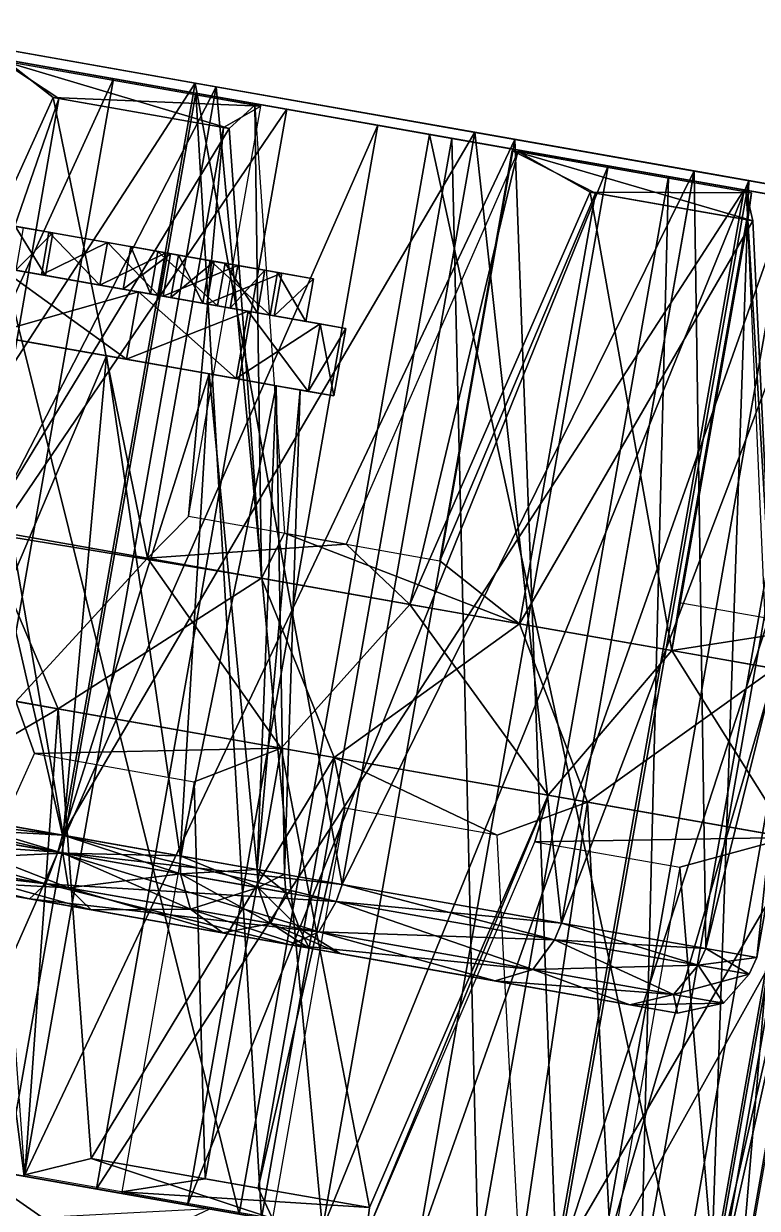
# Model space of a CAD drawing. Extents: x -226 to 261, y -163 to 113.
# Drawn here: x 195.83 to 222.59, y 48.84 to 92.06 of the extents above; entities that cross this region are included whole.
import ezdxf

# ---------------------------------------------------------------- set-up
doc = ezdxf.new("R2010")
doc.units = 0
doc.header["$MEASUREMENT"] = 0
doc.layers.get('0').update_dxf_attribs({"linetype": 'CONTINUOUS'})

msp = doc.modelspace()

# ---------------------------------------------------------------- linework, layer by layer
for points in [[(187.727, 92.0632, -129.093), (205.429, 88.9417, -127.446), (180.781, 52.6708, -129.093)], [(199.102, 90.0574, -99.0161), (205.429, 88.9417, -127.446), (187.727, 92.0632, -129.093)], [(188.862, 91.8631, -99.9688), (199.102, 90.0574, -99.0161), (187.727, 92.0632, -129.093)], [(199.102, 90.0574, -99.0161), (188.862, 91.8631, -99.9688), (181.916, 52.4708, -99.9687)], [(190.482, 91.9446, -20), (183.473, 52.1962, -20), (195.846, 50.0145, -22.0226)], [(202.854, 89.7629, -97.9774), (183.473, 52.1961, -100), (190.482, 91.9445, -100)], [(185.644, 64.5062, -22.5), (190.482, 91.9446, -22.5), (202.083, 89.899, -24.3965)], [(197.245, 62.4607, -95.6035), (190.482, 91.9445, -97.5), (185.644, 64.5062, -97.5)], [(190.482, 91.9446, -22.5), (190.482, 91.9446, -20), (202.854, 89.7629, -22.0226)], [(190.482, 91.9446, -22.5), (202.854, 89.7629, -22.0226), (202.083, 89.899, -24.3965)], [(190.482, 91.9446, -20), (195.846, 50.0145, -22.0226), (202.854, 89.7629, -22.0226)], [(197.245, 62.4607, -95.6035), (202.083, 89.899, -95.6035), (190.482, 91.9445, -97.5)], [(202.083, 89.899, -95.6035), (202.854, 89.7629, -97.9774), (190.482, 91.9445, -100)], [(202.083, 89.899, -95.6035), (190.482, 91.9445, -100), (190.482, 91.9445, -97.5)], [(191.976, 91.3139, -20.0313), (202.111, 89.5269, -21.8025), (195.165, 50.1346, -21.8025)], [(191.976, 91.3139, -20.0313), (193.111, 91.1138, 9.0925), (210.63, 88.0247, 6.0307)], [(202.111, 89.5269, -21.8025), (191.976, 91.3139, -20.0313), (210.63, 88.0247, 6.0307)], [(193.111, 91.1138, 9.0925), (186.165, 51.7215, 9.0925), (203.684, 48.6324, 6.0307)], [(210.63, 88.0247, 6.0307), (193.111, 91.1138, 9.0925), (203.684, 48.6324, 6.0307)], [(195.24, 90.6776, 8.3143), (190.108, 74.3715, 12.3322), (196.905, 89.3692, 12.1046)], [(192.414, 75.7492, -127.705), (195.015, 90.7172, -127.782), (197.109, 89.333, -131.506)], [(195.015, 90.7172, -127.782), (204.259, 89.0871, -126.533), (203.325, 88.2371, -130.667)], [(195.015, 90.7172, -127.782), (203.325, 88.2371, -130.667), (197.109, 89.333, -131.506)], [(204.479, 89.0485, 7.0617), (195.24, 90.6776, 8.3143), (196.905, 89.3692, 12.1046)], [(192.156, 50.6651, -99.0161), (199.102, 90.0574, -99.0161), (181.916, 52.4708, -99.9687)], [(185.644, 64.5062, -22.5), (202.083, 89.899, -24.3965), (197.245, 62.4607, -24.3965)], [(208.751, 88.356, -95.4047), (199.102, 90.0574, -99.0161), (192.156, 50.6651, -99.0161)], [(197.245, 62.4607, -24.3965), (202.083, 89.899, -24.3965), (212.284, 88.1003, -29.7343)], [(207.445, 60.662, -90.2658), (202.083, 89.899, -95.6035), (197.245, 62.4607, -95.6035)], [(199.102, 90.0574, -99.0161), (208.751, 88.356, -95.4047), (205.429, 88.9417, -127.446)], [(202.083, 89.899, -24.3965), (202.854, 89.7629, -22.0226), (213.737, 87.844, -27.7164)], [(202.083, 89.899, -24.3965), (213.737, 87.844, -27.7164), (212.284, 88.1003, -29.7343)], [(207.445, 60.662, -90.2658), (212.284, 88.1003, -90.2658), (202.083, 89.899, -95.6035)], [(212.284, 88.1003, -90.2658), (202.854, 89.7629, -97.9774), (202.083, 89.899, -95.6035)], [(202.854, 89.7629, -97.9774), (195.846, 50.0145, -97.9774), (183.473, 52.1961, -100)], [(195.165, 50.1346, -21.8025), (202.111, 89.5269, -21.8025), (204.502, 48.4881, -26.1767)], [(202.854, 89.7629, -22.0226), (195.846, 50.0145, -22.0226), (206.728, 48.0956, -27.7164)], [(213.737, 87.844, -92.2836), (195.846, 50.0145, -97.9774), (202.854, 89.7629, -97.9774)], [(202.111, 89.5269, -21.8025), (211.448, 87.8804, -26.1768), (204.502, 48.4881, -26.1767)], [(202.111, 89.5269, -21.8025), (210.63, 88.0247, 6.0307), (226.772, 85.1785, -1.5309)], [(211.448, 87.8804, -26.1768), (202.111, 89.5269, -21.8025), (226.772, 85.1785, -1.5309)], [(202.854, 89.7629, -22.0226), (206.728, 48.0956, -27.7164), (213.737, 87.844, -27.7164)], [(212.284, 88.1003, -90.2658), (213.737, 87.844, -92.2836), (202.854, 89.7629, -97.9774)], [(200.352, 72.5653, 11.2997), (196.905, 89.3692, 12.1046), (190.108, 74.3715, 12.3322)], [(192.414, 75.7492, -127.705), (197.109, 89.333, -131.506), (194.357, 73.5035, -131.598)], [(194.357, 73.5035, -131.598), (197.109, 89.333, -131.506), (203.325, 88.2371, -130.667)], [(204.479, 89.0485, 7.0617), (196.905, 89.3692, 12.1046), (203.122, 88.273, 11.2997)], [(200.352, 72.5653, 11.2997), (203.122, 88.273, 11.2997), (196.905, 89.3692, 12.1046)], [(201.84, 74.0869, 7.0617), (204.479, 89.0485, 7.0617), (203.122, 88.273, 11.2997)], [(204.259, 89.0871, -126.533), (204.505, 71.833, -129.841), (203.325, 88.2371, -130.667)], [(204.259, 89.0871, -126.533), (205.338, 73.4702, -125.659), (204.505, 71.833, -129.841)], [(205.429, 88.9417, -127.446), (198.483, 49.5494, -127.446), (180.781, 52.6708, -129.093)], [(205.429, 88.9417, -127.446), (222.109, 86.0007, -121.203), (198.483, 49.5494, -127.446)], [(208.751, 88.356, -95.4047), (222.109, 86.0007, -121.203), (205.429, 88.9417, -127.446)], [(201.805, 48.9637, -95.4046), (208.751, 88.356, -95.4047), (192.156, 50.6651, -99.0161)], [(194.357, 73.5035, -131.598), (203.325, 88.2371, -130.667), (204.505, 71.833, -129.841)], [(201.84, 74.0869, 7.0617), (203.122, 88.273, 11.2997), (200.352, 72.5653, 11.2997)], [(217.15, 86.875, -89.3804), (208.751, 88.356, -95.4047), (201.805, 48.9637, -95.4046)], [(208.751, 88.356, -95.4047), (217.15, 86.875, -89.3804), (222.109, 86.0007, -121.203)], [(213.737, 87.844, -92.2836), (206.728, 48.0956, -92.2836), (195.846, 50.0145, -97.9774)], [(197.245, 62.4607, -24.3965), (212.284, 88.1003, -29.7343), (207.446, 60.662, -29.7342)], [(210.63, 88.0247, 6.0307), (203.684, 48.6324, 6.0307), (219.826, 45.7862, -1.5309)], [(204.502, 48.4881, -26.1767), (211.448, 87.8804, -26.1768), (212.407, 47.0943, -32.856)], [(213.737, 87.844, -27.7164), (206.728, 48.0956, -27.7164), (215.266, 46.5902, -36.3858)], [(222.275, 86.3386, -83.6142), (206.728, 48.0956, -92.2836), (213.737, 87.844, -92.2836)], [(215.45, 59.2507, -82.1383), (212.284, 88.1003, -90.2658), (207.445, 60.662, -90.2658)], [(207.446, 60.662, -29.7342), (212.284, 88.1003, -29.7343), (220.288, 86.689, -37.8617)], [(226.772, 85.1785, -1.5309), (210.63, 88.0247, 6.0307), (219.826, 45.7862, -1.5309)], [(211.448, 87.8804, -26.1768), (219.353, 86.4867, -32.8561), (212.407, 47.0943, -32.856)], [(211.448, 87.8804, -26.1768), (226.772, 85.1785, -1.5309), (240.436, 82.7691, -13.0772)], [(219.353, 86.4867, -32.8561), (211.448, 87.8804, -26.1768), (240.436, 82.7691, -13.0772)], [(212.284, 88.1003, -29.7343), (213.737, 87.844, -27.7164), (222.275, 86.3386, -36.3859)], [(212.284, 88.1003, -29.7343), (222.275, 86.3386, -36.3859), (220.288, 86.689, -37.8617)], [(215.45, 59.2507, -82.1383), (220.288, 86.6889, -82.1383), (212.284, 88.1003, -90.2658)], [(220.288, 86.6889, -82.1383), (213.737, 87.844, -92.2836), (212.284, 88.1003, -90.2658)], [(213.737, 87.844, -27.7164), (215.266, 46.5902, -36.3858), (222.275, 86.3386, -36.3859)], [(220.288, 86.6889, -82.1383), (222.275, 86.3386, -83.6142), (213.737, 87.844, -92.2836)], [(213.851, 87.3959, 4.3865), (207.591, 73.073, 5.5988), (209.919, 70.8783, 8.9231)], [(213.851, 87.3959, 4.3865), (209.919, 70.8783, 8.9231), (216.492, 85.9153, 7.5633)], [(211.003, 72.4713, -123.884), (213.641, 87.4328, -123.884), (216.685, 85.8812, -126.889)], [(213.641, 87.4328, -123.884), (222.177, 85.9278, -120.087), (222.424, 84.8694, -124.331)], [(213.641, 87.4328, -123.884), (222.424, 84.8694, -124.331), (216.685, 85.8812, -126.889)], [(222.375, 85.8929, 0.5454), (213.851, 87.3959, 4.3865), (216.492, 85.9153, 7.5633)], [(210.205, 47.4827, -89.3804), (217.15, 86.875, -89.3804), (201.805, 48.9637, -95.4046)], [(223.728, 85.7151, -81.3539), (217.15, 86.875, -89.3804), (210.205, 47.4827, -89.3804)], [(217.15, 86.875, -89.3804), (236.629, 83.4404, -110.789), (222.109, 86.0007, -121.203)], [(217.15, 86.875, -89.3804), (223.728, 85.7151, -81.3539), (236.629, 83.4404, -110.789)], [(207.446, 60.662, -29.7342), (220.288, 86.689, -37.8617), (215.45, 59.2507, -37.8617)], [(212.407, 47.0943, -32.856), (219.353, 86.4867, -32.8561), (218.34, 46.0482, -41.3851)], [(215.45, 59.2507, -37.8617), (220.288, 86.689, -37.8617), (225.544, 85.7621, -48.2201)], [(220.706, 58.3238, -71.7799), (220.288, 86.6889, -82.1383), (215.45, 59.2507, -82.1383)], [(219.353, 86.4867, -32.8561), (225.286, 85.4405, -41.3851), (218.34, 46.0482, -41.3851)], [(219.353, 86.4867, -32.8561), (240.436, 82.7691, -13.0772), (250.692, 80.9608, -27.8211)], [(225.286, 85.4405, -41.3851), (219.353, 86.4867, -32.8561), (250.692, 80.9608, -27.8211)], [(220.288, 86.689, -37.8617), (222.275, 86.3386, -36.3859), (227.882, 85.3498, -47.4364)], [(220.288, 86.689, -37.8617), (227.882, 85.3498, -47.4364), (225.544, 85.7621, -48.2201)], [(220.706, 58.3238, -71.7799), (225.544, 85.7621, -71.7799), (220.288, 86.6889, -82.1383)], [(225.544, 85.7621, -71.7799), (222.275, 86.3386, -83.6142), (220.288, 86.6889, -82.1383)], [(222.275, 86.3386, -83.6142), (215.266, 46.5902, -83.6142), (206.728, 48.0956, -92.2836)], [(222.275, 86.3386, -36.3859), (215.266, 46.5902, -36.3858), (220.873, 45.6015, -47.4364)], [(227.882, 85.3498, -72.5636), (215.266, 46.5902, -83.6142), (222.275, 86.3386, -83.6142)], [(222.275, 86.3386, -36.3859), (220.873, 45.6015, -47.4364), (227.882, 85.3498, -47.4364)], [(225.544, 85.7621, -71.7799), (227.882, 85.3498, -72.5636), (222.275, 86.3386, -83.6142)], [(222.109, 86.0007, -121.203), (215.163, 46.6083, -121.203), (198.483, 49.5494, -127.446)], [(219.469, 69.1944, 5.0103), (216.492, 85.9153, 7.5633), (209.919, 70.8783, 8.9231)], [(216.782, 46.3228, -81.3539), (223.728, 85.7151, -81.3539), (210.205, 47.4827, -89.3804)], [(211.003, 72.4713, -123.884), (216.685, 85.8812, -126.889), (213.916, 70.1736, -126.888)], [(213.916, 70.1736, -126.888), (216.685, 85.8812, -126.889), (222.424, 84.8694, -124.331)], [(222.109, 86.0007, -121.203), (236.629, 83.4404, -110.789), (215.163, 46.6083, -121.203)], [(215.45, 59.2507, -37.8617), (225.544, 85.7621, -48.2201), (220.706, 58.3238, -48.2201)], [(222.375, 85.8929, 0.5454), (216.492, 85.9153, 7.5633), (222.238, 84.9021, 5.0103)], [(219.469, 69.1944, 5.0103), (222.238, 84.9021, 5.0103), (216.492, 85.9153, 7.5633)], [(228.036, 84.9556, -71.8722), (223.728, 85.7151, -81.3539), (216.782, 46.3228, -81.3539)], [(219.737, 70.9313, 0.5454), (222.375, 85.8929, 0.5454), (222.238, 84.9021, 5.0103)], [(220.706, 58.3238, -48.2201), (225.544, 85.7621, -48.2201), (227.412, 85.4328, -60)], [(222.574, 57.9944, -60), (225.544, 85.7621, -71.7799), (220.706, 58.3238, -71.7799)], [(222.177, 85.9278, -120.087), (222.865, 70.3796, -118.19), (223.218, 68.5333, -122.414)], [(222.177, 85.9278, -120.087), (223.218, 68.5333, -122.414), (222.424, 84.8694, -124.331)], [(222.574, 57.9944, -60), (227.412, 85.4328, -60), (225.544, 85.7621, -71.7799)], [(227.882, 85.3498, -72.5636), (220.873, 45.6014, -72.5636), (215.266, 46.5902, -83.6142)], [(218.34, 46.0482, -41.3851), (225.286, 85.4405, -41.3851), (221.896, 45.4211, -51.1828)], [(226.772, 85.1785, -1.5309), (219.826, 45.7862, -1.5309), (233.49, 43.3768, -13.0771)], [(220.706, 58.3238, -48.2201), (227.412, 85.4328, -60), (222.574, 57.9944, -60)], [(227.882, 85.3498, -47.4364), (220.873, 45.6015, -47.4364), (222.865, 45.2503, -60)], [(229.874, 84.9986, -60), (220.873, 45.6014, -72.5636), (227.882, 85.3498, -72.5636)], [(225.286, 85.4405, -41.3851), (228.842, 84.8134, -51.1828), (221.896, 45.4211, -51.1828)], [(196.898, 84.4293, -74.2698), (195.522, 84.6721, -76.3424), (194.442, 84.8624, -74.0954)], [(195.819, 84.6196, -72.0228), (196.898, 84.4293, -74.2698), (194.442, 84.8624, -74.0954)], [(213.916, 70.1736, -126.888), (222.424, 84.8694, -124.331), (223.218, 68.5333, -122.414)], [(221.09, 45.5632, -71.8722), (228.036, 84.9556, -71.8722), (216.782, 46.3228, -81.3539)], [(219.737, 70.9313, 0.5454), (222.238, 84.9021, 5.0103), (219.469, 69.1944, 5.0103)], [(229.874, 84.9986, -60), (222.865, 45.2503, -60), (220.873, 45.6014, -72.5636)], [(229.78, 84.648, -61.5814), (228.036, 84.9556, -71.8722), (221.09, 45.5632, -71.8722)], [(221.896, 45.4211, -51.1828), (228.842, 84.8134, -51.1828), (222.834, 45.2557, -61.5814)], [(195.522, 84.6721, -76.3424), (196.625, 82.8785, -74.2698), (195.248, 83.1212, -76.3424)], [(195.522, 84.6721, -76.3424), (196.898, 84.4293, -74.2698), (196.625, 82.8785, -74.2698)], [(196.898, 84.4293, -74.2698), (195.819, 84.6196, -72.0228), (195.546, 83.0688, -72.0228)], [(196.898, 84.4293, -74.2698), (195.546, 83.0688, -72.0228), (196.625, 82.8785, -74.2698)], [(198.885, 84.079, -46.0093), (196.753, 84.4549, -47.2593), (196.48, 82.9041, -47.2593)], [(196.753, 84.4549, -47.2593), (196.753, 84.4549, -49.7593), (196.48, 82.9041, -49.7593)], [(196.753, 84.4549, -47.2593), (196.48, 82.9041, -49.7593), (196.48, 82.9041, -47.2593)], [(196.753, 84.4549, -49.7593), (198.612, 82.5281, -51.0093), (196.48, 82.9041, -49.7593)], [(196.753, 84.4549, -49.7593), (198.885, 84.079, -51.0093), (198.612, 82.5281, -51.0093)], [(196.753, 84.4549, -47.2593), (198.885, 84.079, -46.0093), (198.885, 84.079, -48.5093)], [(196.753, 84.4549, -49.7593), (196.753, 84.4549, -47.2593), (198.885, 84.079, -48.5093)], [(198.885, 84.079, -51.0093), (196.753, 84.4549, -49.7593), (198.885, 84.079, -48.5093)], [(222.834, 45.2557, -61.5814), (229.78, 84.648, -61.5814), (221.09, 45.5632, -71.8722)], [(189.093, 84.2065, -60.0062), (194.927, 83.1778, -42.2055), (200.015, 82.2807, -44.8718)], [(189.093, 84.2065, -60.0062), (200.015, 82.2807, -44.8718), (204.015, 81.5754, -48.9333)], [(189.093, 84.2065, -60.0062), (204.015, 81.5754, -48.9333), (206.641, 81.1124, -54.0994)], [(189.093, 84.2065, -60.0062), (206.641, 81.1124, -54.0994), (207.577, 80.9472, -60)], [(189.093, 84.2065, -60.0062), (207.577, 80.9472, -60), (206.641, 81.1124, -65.9006)], [(189.093, 84.2065, -60.0062), (206.641, 81.1124, -65.9006), (204.015, 81.5754, -71.0667)], [(189.093, 84.2065, -60.0062), (204.015, 81.5754, -71.0667), (200.015, 82.2807, -75.1282)], [(189.093, 84.2065, -60.0062), (200.015, 82.2807, -75.1282), (194.927, 83.1778, -77.7945)], [(198.885, 84.079, -46.0093), (196.48, 82.9041, -47.2593), (198.612, 82.5281, -46.0093)], [(201.017, 83.703, -47.2593), (198.885, 84.079, -46.0093), (198.612, 82.5281, -46.0093)], [(198.885, 84.079, -51.0093), (200.744, 82.1522, -49.7593), (198.612, 82.5281, -51.0093)], [(198.885, 84.079, -51.0093), (201.018, 83.703, -49.7593), (200.744, 82.1522, -49.7593)], [(198.885, 84.079, -46.0093), (201.017, 83.703, -47.2593), (198.885, 84.079, -48.5093)], [(201.018, 83.703, -49.7593), (198.885, 84.079, -51.0093), (198.885, 84.079, -48.5093)], [(201.017, 83.703, -47.2593), (201.018, 83.703, -49.7593), (198.885, 84.079, -48.5093)], [(201.191, 83.6723, -65.2117), (199.736, 83.929, -67.2278), (199.462, 82.3782, -67.2278)], [(199.736, 83.929, -67.2278), (200.454, 82.2033, -69.5161), (199.462, 82.3782, -67.2278)], [(199.736, 83.929, -67.2278), (200.727, 83.7542, -69.5161), (200.454, 82.2033, -69.5161)], [(199.736, 83.929, -67.2278), (201.191, 83.6723, -65.2117), (202.183, 83.4975, -67.5)], [(200.727, 83.7542, -69.5161), (199.736, 83.929, -67.2278), (202.183, 83.4975, -67.5)], [(201.017, 83.703, -47.2593), (198.612, 82.5281, -46.0093), (200.744, 82.1522, -47.2593)], [(201.191, 83.6723, -65.2117), (199.462, 82.3782, -67.2278), (200.918, 82.1215, -65.2117)], [(200.727, 83.7542, -69.5161), (202.901, 81.7718, -69.7883), (200.454, 82.2033, -69.5161)], [(200.727, 83.7542, -69.5161), (203.175, 83.3226, -69.7883), (202.901, 81.7718, -69.7883)], [(203.175, 83.3226, -69.7883), (200.727, 83.7542, -69.5161), (202.183, 83.4975, -67.5)], [(201.018, 83.703, -49.7593), (201.017, 83.703, -47.2593), (200.744, 82.1522, -47.2593)], [(201.018, 83.703, -49.7593), (200.744, 82.1522, -47.2593), (200.744, 82.1522, -49.7593)], [(203.639, 83.2408, -65.4839), (201.191, 83.6723, -65.2117), (200.918, 82.1215, -65.2117)], [(201.191, 83.6723, -65.2117), (203.639, 83.2408, -65.4839), (202.183, 83.4975, -67.5)], [(202.782, 83.3919, -55.1879), (201.477, 83.6219, -57.308), (201.204, 82.0711, -57.308)], [(201.477, 83.6219, -57.308), (202.36, 81.8673, -59.5154), (201.204, 82.0711, -57.308)], [(201.477, 83.6219, -57.308), (202.633, 83.4181, -59.5154), (202.36, 81.8673, -59.5154)], [(201.477, 83.6219, -57.308), (202.782, 83.3919, -55.1879), (203.938, 83.1881, -57.3953)], [(202.633, 83.4181, -59.5154), (201.477, 83.6219, -57.308), (203.938, 83.1881, -57.3953)], [(204.63, 83.0659, -67.7721), (203.175, 83.3226, -69.7883), (202.183, 83.4975, -67.5)], [(203.639, 83.2408, -65.4839), (204.63, 83.0659, -67.7721), (202.183, 83.4975, -67.5)], [(202.633, 83.4181, -59.5154), (204.82, 81.4334, -59.6026), (202.36, 81.8673, -59.5154)], [(202.633, 83.4181, -59.5154), (205.094, 82.9843, -59.6026), (204.82, 81.4334, -59.6026)], [(205.094, 82.9843, -59.6026), (202.633, 83.4181, -59.5154), (203.938, 83.1881, -57.3953)], [(236.629, 83.4404, -110.789), (229.683, 44.0481, -110.789), (215.163, 46.6083, -121.203)], [(194.927, 83.1778, -42.2055), (194.493, 80.7158, -42.2055), (199.581, 79.8187, -44.8718)], [(200.015, 82.2807, -75.1282), (194.493, 80.7158, -77.7945), (194.927, 83.1778, -77.7945)], [(194.927, 83.1778, -42.2055), (199.581, 79.8187, -44.8718), (200.015, 82.2807, -44.8718)], [(203.639, 83.2408, -65.4839), (200.918, 82.1215, -65.2117), (203.365, 81.6899, -65.4839)], [(202.782, 83.3919, -55.1879), (201.204, 82.0711, -57.308), (202.508, 81.8411, -55.1879)], [(205.242, 82.958, -55.2752), (202.782, 83.3919, -55.1879), (202.508, 81.8411, -55.1879)], [(202.782, 83.3919, -55.1879), (205.242, 82.958, -55.2752), (203.938, 83.1881, -57.3953)], [(203.175, 83.3226, -69.7883), (204.357, 81.5151, -67.7721), (202.901, 81.7718, -69.7883)], [(203.175, 83.3226, -69.7883), (204.63, 83.0659, -67.7721), (204.357, 81.5151, -67.7721)], [(204.63, 83.0659, -67.7721), (203.639, 83.2408, -65.4839), (203.365, 81.6899, -65.4839)], [(204.63, 83.0659, -67.7721), (203.365, 81.6899, -65.4839), (204.357, 81.5151, -67.7721)], [(206.398, 82.7542, -57.4825), (205.094, 82.9843, -59.6026), (203.938, 83.1881, -57.3953)], [(205.242, 82.958, -55.2752), (206.398, 82.7542, -57.4825), (203.938, 83.1881, -57.3953)], [(205.094, 82.9843, -59.6026), (206.125, 81.2034, -57.4825), (204.82, 81.4334, -59.6026)], [(205.094, 82.9843, -59.6026), (206.398, 82.7542, -57.4825), (206.125, 81.2034, -57.4825)], [(205.242, 82.958, -55.2752), (202.508, 81.8411, -55.1879), (204.969, 81.4072, -55.2752)], [(206.398, 82.7542, -57.4825), (205.242, 82.958, -55.2752), (204.969, 81.4072, -55.2752)], [(206.398, 82.7542, -57.4825), (204.969, 81.4072, -55.2752), (206.125, 81.2034, -57.4825)], [(200.015, 82.2807, -75.1282), (199.581, 79.8187, -75.1282), (194.493, 80.7158, -77.7945)], [(200.015, 82.2807, -44.8718), (199.581, 79.8187, -44.8718), (203.581, 79.1134, -48.9333)], [(204.015, 81.5754, -71.0667), (199.581, 79.8187, -75.1282), (200.015, 82.2807, -75.1282)], [(200.015, 82.2807, -44.8718), (203.581, 79.1134, -48.9333), (204.015, 81.5754, -48.9333)], [(204.015, 81.5754, -71.0667), (203.581, 79.1134, -71.0667), (199.581, 79.8187, -75.1282)], [(204.015, 81.5754, -48.9333), (203.581, 79.1134, -48.9333), (206.207, 78.6504, -54.0994)], [(206.641, 81.1124, -65.9006), (203.581, 79.1134, -71.0667), (204.015, 81.5754, -71.0667)], [(204.015, 81.5754, -48.9333), (206.207, 78.6504, -54.0994), (206.641, 81.1124, -54.0994)], [(206.641, 81.1124, -65.9006), (206.207, 78.6504, -65.9006), (203.581, 79.1134, -71.0667)], [(206.641, 81.1124, -54.0994), (206.207, 78.6504, -54.0994), (207.143, 78.4852, -60)], [(207.577, 80.9472, -60), (206.207, 78.6504, -65.9006), (206.641, 81.1124, -65.9006)], [(207.577, 80.9472, -60), (207.143, 78.4852, -60), (206.207, 78.6504, -65.9006)], [(206.641, 81.1124, -54.0994), (207.143, 78.4852, -60), (207.577, 80.9472, -60)], [(194.109, 80.7836, -43.3884), (191.842, 63.4134, -41.0144), (197.271, 62.456, -43.8594)], [(198.857, 79.9464, -74.1228), (191.842, 63.4133, -78.9856), (194.109, 80.7836, -76.6116)], [(194.493, 80.7158, -42.2055), (194.109, 80.7836, -43.3884), (198.857, 79.9464, -45.8772)], [(194.109, 80.7836, -43.3884), (197.271, 62.456, -43.8594), (198.857, 79.9464, -45.8772)], [(199.581, 79.8187, -75.1282), (198.857, 79.9464, -74.1228), (194.109, 80.7836, -76.6116)], [(199.581, 79.8187, -75.1282), (194.109, 80.7836, -76.6116), (194.493, 80.7158, -77.7945)], [(194.493, 80.7158, -42.2055), (198.857, 79.9464, -45.8772), (199.581, 79.8187, -44.8718)], [(198.857, 79.9464, -74.1228), (197.271, 62.456, -76.1406), (191.842, 63.4133, -78.9856)], [(198.857, 79.9464, -45.8772), (197.271, 62.456, -43.8594), (201.539, 61.7035, -48.1928)], [(202.591, 79.288, -70.3313), (197.271, 62.456, -76.1406), (198.857, 79.9464, -74.1228)], [(199.581, 79.8187, -44.8718), (198.857, 79.9464, -45.8772), (202.591, 79.288, -49.6687)], [(198.857, 79.9464, -45.8772), (201.539, 61.7035, -48.1928), (202.591, 79.288, -49.6687)], [(203.581, 79.1134, -71.0667), (202.591, 79.288, -70.3313), (198.857, 79.9464, -74.1228)], [(203.581, 79.1134, -71.0667), (198.857, 79.9464, -74.1228), (199.581, 79.8187, -75.1282)], [(199.581, 79.8187, -44.8718), (202.591, 79.288, -49.6687), (203.581, 79.1134, -48.9333)], [(202.591, 79.288, -70.3313), (201.539, 61.7035, -71.8072), (197.271, 62.456, -76.1406)], [(202.591, 79.288, -49.6687), (201.539, 61.7035, -48.1928), (204.341, 61.2094, -53.7062)], [(205.042, 78.8558, -65.51), (201.539, 61.7035, -71.8072), (202.591, 79.288, -70.3313)], [(203.581, 79.1134, -48.9333), (202.591, 79.288, -49.6687), (205.042, 78.8558, -54.4899)], [(202.591, 79.288, -49.6687), (204.341, 61.2094, -53.7062), (205.042, 78.8558, -54.4899)], [(206.207, 78.6504, -65.9006), (205.042, 78.8558, -65.51), (202.591, 79.288, -70.3313)], [(206.207, 78.6504, -65.9006), (202.591, 79.288, -70.3313), (203.581, 79.1134, -71.0667)], [(203.581, 79.1134, -48.9333), (205.042, 78.8558, -54.4899), (206.207, 78.6504, -54.0994)], [(205.042, 78.8558, -65.51), (204.341, 61.2094, -66.2938), (201.539, 61.7035, -71.8072)], [(205.042, 78.8558, -54.4899), (204.341, 61.2094, -53.7062), (205.34, 61.0333, -60)], [(205.917, 78.7015, -60), (204.341, 61.2094, -66.2938), (205.042, 78.8558, -65.51)], [(205.917, 78.7015, -60), (205.34, 61.0333, -60), (204.341, 61.2094, -66.2938)], [(206.207, 78.6504, -54.0994), (205.042, 78.8558, -54.4899), (205.917, 78.7015, -60)], [(205.042, 78.8558, -54.4899), (205.34, 61.0333, -60), (205.917, 78.7015, -60)], [(207.143, 78.4852, -60), (205.917, 78.7015, -60), (205.042, 78.8558, -65.51)], [(207.143, 78.4852, -60), (205.042, 78.8558, -65.51), (206.207, 78.6504, -65.9006)], [(206.207, 78.6504, -54.0994), (205.917, 78.7015, -60), (207.143, 78.4852, -60)], [(195.542, 67.3398, 11.8545), (200.352, 72.5653, 11.2997), (190.108, 74.3715, 12.3322)], [(207.591, 73.073, 5.5988), (201.84, 74.0869, 7.0617), (200.352, 72.5653, 11.2997)], [(197.088, 67.0671, -131.06), (188.171, 68.6807, -131.715), (194.357, 73.5035, -131.598)], [(197.088, 67.0671, -131.06), (194.357, 73.5035, -131.598), (204.505, 71.833, -129.841)], [(207.591, 73.073, 5.5988), (200.352, 72.5653, 11.2997), (209.919, 70.8783, 8.9231)], [(205.338, 73.4702, -125.659), (213.916, 70.1736, -126.888), (204.505, 71.833, -129.841)], [(205.338, 73.4702, -125.659), (211.003, 72.4713, -123.884), (213.916, 70.1736, -126.888)], [(195.542, 67.3398, 11.8545), (205.222, 65.633, 10.0023), (200.352, 72.5653, 11.2997)], [(205.222, 65.633, 10.0023), (209.919, 70.8783, 8.9231), (200.352, 72.5653, 11.2997)], [(207.151, 65.2928, -128.857), (197.088, 67.0671, -131.06), (204.505, 71.833, -129.841)], [(207.151, 65.2928, -128.857), (204.505, 71.833, -129.841), (213.916, 70.1736, -126.888)], [(224.852, 70.0293, -2.5242), (219.737, 70.9313, 0.5454), (219.469, 69.1944, 5.0103)], [(205.222, 65.633, 10.0023), (214.963, 63.9154, 6.6255), (209.919, 70.8783, 8.9231)], [(214.963, 63.9154, 6.6255), (219.469, 69.1944, 5.0103), (209.919, 70.8783, 8.9231)], [(216.392, 63.6634, -125.396), (207.151, 65.2928, -128.857), (213.916, 70.1736, -126.888)], [(216.392, 63.6634, -125.396), (213.916, 70.1736, -126.888), (223.218, 68.5333, -122.414)], [(224.852, 70.0293, -2.5242), (219.469, 69.1944, 5.0103), (227.996, 67.6909, -0.0511)], [(214.963, 63.9154, 6.6255), (223.743, 62.3672, 2.0535), (219.469, 69.1944, 5.0103)], [(223.743, 62.3672, 2.0535), (227.996, 67.6909, -0.0511), (219.469, 69.1944, 5.0103)], [(194.736, 65.6978, -127.397), (188.171, 68.6807, -131.715), (197.088, 67.0671, -131.06)], [(225.444, 62.0673, -120.41), (216.392, 63.6634, -125.396), (223.218, 68.5333, -122.414)], [(189.8, 51.1415, 8.2004), (196.228, 65.4348, 7.7594), (195.542, 67.3398, 11.8545)], [(195.871, 50.071, -126.817), (194.736, 65.6978, -127.397), (197.088, 67.0671, -131.06)], [(196.228, 65.4348, 7.7594), (205.222, 65.633, 10.0023), (195.542, 67.3398, 11.8545)], [(195.871, 50.071, -126.817), (197.088, 67.0671, -131.06), (198.294, 50.6585, -130.371)], [(207.151, 65.2928, -128.857), (198.294, 50.6585, -130.371), (197.088, 67.0671, -131.06)], [(196.228, 65.4348, 7.7594), (202.054, 64.4074, 6.6476), (205.222, 65.633, 10.0023)], [(207.151, 65.2928, -128.857), (204.381, 49.5852, -128.857), (198.294, 50.6585, -130.371)], [(202.054, 64.4074, 6.6476), (202.452, 49.9254, 10.0023), (205.222, 65.633, 10.0023)], [(205.222, 65.633, 10.0023), (202.452, 49.9254, 10.0023), (208.439, 48.8698, 8.1207)], [(207.549, 63.4385, -124.51), (204.381, 49.5852, -128.857), (207.151, 65.2928, -128.857)], [(205.222, 65.633, 10.0023), (208.439, 48.8698, 8.1207), (214.963, 63.9154, 6.6255)], [(213.099, 62.4599, -122.395), (207.549, 63.4385, -124.51), (207.151, 65.2928, -128.857)], [(213.099, 62.4599, -122.395), (207.151, 65.2928, -128.857), (216.392, 63.6634, -125.396)], [(185.531, 63.868, -22.6797), (185.644, 64.5062, -22.5), (197.245, 62.4607, -24.3965)], [(197.076, 61.8322, -95.4328), (185.644, 64.5062, -97.5), (185.531, 63.8679, -97.3202)], [(197.076, 61.8322, -95.4328), (197.245, 62.4607, -95.6035), (185.644, 64.5062, -97.5)], [(202.054, 64.4074, 6.6476), (199.416, 49.4459, 6.6476), (202.452, 49.9254, 10.0023)], [(185.322, 62.6826, -23.415), (185.531, 63.868, -22.6797), (197.076, 61.8322, -24.5672)], [(196.64, 60.6868, -94.7345), (185.531, 63.8679, -97.3202), (185.322, 62.6825, -96.5849)], [(185.531, 63.868, -22.6797), (197.245, 62.4607, -24.3965), (197.076, 61.8322, -24.5672)], [(196.64, 60.6868, -94.7345), (197.076, 61.8322, -95.4328), (185.531, 63.8679, -97.3202)], [(208.321, 47.8758, 3.8562), (214.476, 62.2173, 2.3531), (214.963, 63.9154, 6.6255)], [(208.321, 47.8758, 3.8562), (214.963, 63.9154, 6.6255), (208.439, 48.8698, 8.1207)], [(213.925, 46.8875, -120.775), (213.099, 62.4599, -122.395), (216.392, 63.6634, -125.396)], [(213.925, 46.8875, -120.775), (216.392, 63.6634, -125.396), (217.25, 47.3161, -123.607)], [(214.476, 62.2173, 2.3531), (223.743, 62.3672, 2.0535), (214.963, 63.9154, 6.6255)], [(225.444, 62.0673, -120.41), (217.25, 47.3161, -123.607), (216.392, 63.6634, -125.396)], [(191.842, 63.4134, -41.0144), (191.78, 62.7662, -40.8595), (197.254, 61.8009, -43.7277)], [(197.271, 62.456, -76.1406), (191.78, 62.7662, -79.1405), (191.842, 63.4133, -78.9856)], [(191.842, 63.4134, -41.0144), (197.254, 61.8009, -43.7277), (197.271, 62.456, -43.8594)], [(207.549, 63.4385, -124.51), (204.911, 48.4769, -124.51), (204.381, 49.5852, -128.857)], [(185.209, 62.0443, -25), (185.322, 62.6826, -23.415), (196.64, 60.6868, -25.2655)], [(196.039, 60.1348, -93.2295), (185.322, 62.6825, -96.5849), (185.209, 62.0443, -95)], [(185.322, 62.6826, -23.415), (197.076, 61.8322, -24.5672), (196.64, 60.6868, -25.2655)], [(196.039, 60.1348, -93.2295), (196.64, 60.6868, -94.7345), (185.322, 62.6825, -96.5849)], [(191.78, 62.7662, -40.8595), (191.792, 61.5417, -40.177), (197.462, 60.5419, -43.1476)], [(191.78, 62.7662, -40.8595), (197.462, 60.5419, -43.1476), (197.254, 61.8009, -43.7277)], [(197.271, 62.456, -76.1406), (197.254, 61.8009, -76.2723), (191.78, 62.7662, -79.1405)], [(197.254, 61.8009, -76.2723), (191.792, 61.5416, -79.823), (191.78, 62.7662, -79.1405)], [(197.076, 61.8322, -24.5672), (197.245, 62.4607, -24.3965), (207.446, 60.662, -29.7342)], [(207.228, 60.0421, -90.1207), (197.245, 62.4607, -95.6035), (197.076, 61.8322, -95.4328)], [(207.228, 60.0421, -90.1207), (207.445, 60.662, -90.2658), (197.245, 62.4607, -95.6035)], [(197.271, 62.456, -43.8594), (197.254, 61.8009, -43.7277), (201.556, 61.0423, -48.0965)], [(201.539, 61.7035, -71.8072), (197.254, 61.8009, -76.2723), (197.271, 62.456, -76.1406)], [(197.271, 62.456, -43.8594), (201.556, 61.0423, -48.0965), (201.539, 61.7035, -48.1928)], [(214.476, 62.2173, 2.3531), (219.762, 61.2852, -0.3897), (223.743, 62.3672, 2.0535)], [(219.762, 61.2852, -0.3897), (220.974, 46.6595, 2.0535), (223.743, 62.3672, 2.0535)], [(223.743, 62.3672, 2.0535), (220.974, 46.6595, 2.0535), (226.199, 45.7381, -1.5045)], [(185.209, 62.0442, -37.5), (185.209, 62.0443, -25), (196.039, 60.1348, -26.7705)], [(185.209, 62.0443, -25), (196.64, 60.6868, -25.2655), (196.039, 60.1348, -26.7705)], [(192.179, 60.8153, -81.3596), (196.039, 60.1348, -93.2295), (185.209, 62.0443, -95)], [(185.209, 62.0442, -37.5), (196.039, 60.1348, -26.7705), (192.179, 60.8152, -38.6404)], [(196.64, 60.6868, -25.2655), (197.076, 61.8322, -24.5672), (207.228, 60.0421, -29.8793)], [(206.592, 58.9321, -89.5272), (197.076, 61.8322, -95.4328), (196.64, 60.6868, -94.7345)], [(197.076, 61.8322, -24.5672), (207.446, 60.662, -29.7342), (207.228, 60.0421, -29.8793)], [(206.592, 58.9321, -89.5272), (207.228, 60.0421, -90.1207), (197.076, 61.8322, -95.4328)], [(225.444, 62.0673, -120.41), (222.674, 46.3596, -120.41), (217.25, 47.3161, -123.607)], [(197.254, 61.8009, -76.2723), (197.462, 60.5418, -76.8524), (191.792, 61.5416, -79.823)], [(191.792, 61.5417, -40.177), (192.179, 60.8152, -38.6404), (198.291, 59.7377, -41.8415)], [(191.792, 61.5417, -40.177), (198.291, 59.7377, -41.8415), (197.462, 60.5419, -43.1476)], [(197.462, 60.5418, -76.8524), (192.179, 60.8153, -81.3596), (191.792, 61.5416, -79.823)], [(197.254, 61.8009, -43.7277), (197.462, 60.5419, -43.1476), (201.918, 59.7561, -47.6722)], [(197.254, 61.8009, -43.7277), (201.918, 59.7561, -47.6722), (201.556, 61.0423, -48.0965)], [(201.539, 61.7035, -71.8072), (201.556, 61.0423, -71.9035), (197.254, 61.8009, -76.2723)], [(201.556, 61.0423, -71.9035), (197.462, 60.5418, -76.8524), (197.254, 61.8009, -76.2723)], [(201.539, 61.7035, -48.1928), (201.556, 61.0423, -48.0965), (204.381, 60.5442, -53.6551)], [(201.539, 61.7035, -48.1928), (204.381, 60.5442, -53.6551), (204.341, 61.2094, -53.7062)], [(204.341, 61.2094, -66.2938), (201.556, 61.0423, -71.9035), (201.539, 61.7035, -71.8072)], [(201.556, 61.0423, -71.9035), (201.918, 59.7562, -72.3278), (197.462, 60.5418, -76.8524)], [(204.341, 61.2094, -66.2938), (204.381, 60.5442, -66.3449), (201.556, 61.0423, -71.9035)], [(201.556, 61.0423, -48.0965), (201.918, 59.7561, -47.6722), (204.844, 59.2403, -53.4298)], [(201.556, 61.0423, -48.0965), (204.844, 59.2403, -53.4298), (204.381, 60.5442, -53.6551)], [(204.381, 60.5442, -66.3449), (201.918, 59.7562, -72.3278), (201.556, 61.0423, -71.9035)], [(204.341, 61.2094, -53.7062), (204.381, 60.5442, -53.6551), (205.388, 60.3667, -60)], [(204.341, 61.2094, -53.7062), (205.388, 60.3667, -60), (205.34, 61.0333, -60)], [(205.34, 61.0333, -60), (204.381, 60.5442, -66.3449), (204.341, 61.2094, -66.2938)], [(205.34, 61.0333, -60), (205.388, 60.3667, -60), (204.381, 60.5442, -66.3449)], [(219.762, 61.2852, -0.3897), (217.124, 46.3236, -0.3897), (220.974, 46.6595, 2.0535)], [(197.462, 60.5418, -76.8524), (198.291, 59.7376, -78.1585), (192.179, 60.8153, -81.3596)], [(198.291, 59.7376, -78.1585), (196.039, 60.1348, -93.2295), (192.179, 60.8153, -81.3596)], [(192.179, 60.8152, -38.6404), (196.039, 60.1348, -26.7705), (205.558, 58.4563, -31.7521)], [(192.179, 60.8152, -38.6404), (205.558, 58.4563, -31.7521), (198.291, 59.7377, -41.8415)], [(196.039, 60.1348, -26.7705), (196.64, 60.6868, -25.2655), (206.592, 58.9321, -30.4728)], [(205.558, 58.4562, -88.2479), (196.64, 60.6868, -94.7345), (196.039, 60.1348, -93.2295)], [(196.64, 60.6868, -25.2655), (207.228, 60.0421, -29.8793), (206.592, 58.9321, -30.4728)], [(205.558, 58.4562, -88.2479), (206.592, 58.9321, -89.5272), (196.64, 60.6868, -94.7345)], [(197.462, 60.5419, -43.1476), (198.291, 59.7377, -41.8415), (203.092, 58.891, -46.7169)], [(197.462, 60.5419, -43.1476), (203.092, 58.891, -46.7169), (201.918, 59.7561, -47.6722)], [(201.918, 59.7562, -72.3278), (198.291, 59.7376, -78.1585), (197.462, 60.5418, -76.8524)], [(204.381, 60.5442, -66.3449), (204.844, 59.2403, -66.5702), (201.918, 59.7562, -72.3278)], [(204.381, 60.5442, -53.6551), (204.844, 59.2403, -53.4298), (205.887, 59.0564, -60)], [(204.381, 60.5442, -53.6551), (205.887, 59.0564, -60), (205.388, 60.3667, -60)], [(205.388, 60.3667, -60), (204.844, 59.2403, -66.5702), (204.381, 60.5442, -66.3449)], [(207.228, 60.0421, -29.8793), (207.446, 60.662, -29.7342), (215.45, 59.2507, -37.8617)], [(215.194, 58.6376, -82.0322), (207.445, 60.662, -90.2658), (207.228, 60.0421, -90.1207)], [(215.194, 58.6376, -82.0322), (215.45, 59.2507, -82.1383), (207.445, 60.662, -90.2658)], [(196.039, 60.1348, -26.7705), (206.592, 58.9321, -30.4728), (205.558, 58.4563, -31.7521)], [(198.291, 59.7376, -78.1585), (205.558, 58.4562, -88.2479), (196.039, 60.1348, -93.2295)], [(205.388, 60.3667, -60), (205.887, 59.0564, -60), (204.844, 59.2403, -66.5702)], [(224.604, 60.4313, -115.978), (221.966, 45.4697, -115.978), (222.674, 46.3596, -120.41)], [(201.918, 59.7562, -72.3278), (203.092, 58.8911, -73.2831), (198.291, 59.7376, -78.1585)], [(198.291, 59.7377, -41.8415), (205.558, 58.4563, -31.7521), (213.028, 57.139, -39.3376)], [(198.291, 59.7377, -41.8415), (213.028, 57.139, -39.3376), (203.092, 58.891, -46.7169)], [(203.092, 58.8911, -73.2831), (205.558, 58.4562, -88.2479), (198.291, 59.7376, -78.1585)], [(204.844, 59.2403, -66.5702), (203.092, 58.8911, -73.2831), (201.918, 59.7562, -72.3278)], [(201.918, 59.7561, -47.6722), (203.092, 58.891, -46.7169), (206.245, 58.3352, -52.9225)], [(201.918, 59.7561, -47.6722), (206.245, 58.3352, -52.9225), (204.844, 59.2403, -53.4298)], [(206.592, 58.9321, -30.4728), (207.228, 60.0421, -29.8793), (215.194, 58.6375, -37.9678)], [(214.401, 57.5552, -81.5981), (207.228, 60.0421, -90.1207), (206.592, 58.9321, -89.5272)], [(207.228, 60.0421, -29.8793), (215.45, 59.2507, -37.8617), (215.194, 58.6375, -37.9678)], [(214.401, 57.5552, -81.5981), (215.194, 58.6376, -82.0322), (207.228, 60.0421, -90.1207)], [(204.844, 59.2403, -66.5702), (206.245, 58.3352, -67.0775), (203.092, 58.8911, -73.2831)], [(204.844, 59.2403, -53.4298), (206.245, 58.3352, -52.9225), (207.368, 58.1371, -60)], [(204.844, 59.2403, -53.4298), (207.368, 58.1371, -60), (205.887, 59.0564, -60)], [(205.887, 59.0564, -60), (206.245, 58.3352, -67.0775), (204.844, 59.2403, -66.5702)], [(215.194, 58.6375, -37.9678), (215.45, 59.2507, -37.8617), (220.706, 58.3238, -48.2201)], [(220.425, 57.7151, -71.7236), (215.45, 59.2507, -82.1383), (215.194, 58.6376, -82.0322)], [(220.425, 57.7151, -71.7236), (220.706, 58.3238, -71.7799), (215.45, 59.2507, -82.1383)], [(220.873, 45.6014, -72.5636), (146.072, 58.7909, -72.5636), (183.473, 52.1961, -100)], [(146.072, 58.7909, -72.5636), (220.873, 45.6014, -72.5636), (160.218, 56.2967, -27.7164)], [(206.245, 58.3352, -67.0775), (213.028, 57.1391, -80.6624), (203.092, 58.8911, -73.2831)], [(203.092, 58.8911, -73.2831), (213.028, 57.1391, -80.6624), (205.558, 58.4562, -88.2479)], [(203.092, 58.891, -46.7169), (213.028, 57.139, -39.3376), (217.934, 56.274, -49.0038)], [(203.092, 58.891, -46.7169), (217.934, 56.274, -49.0038), (206.245, 58.3352, -52.9225)], [(205.558, 58.4563, -31.7521), (206.592, 58.9321, -30.4728), (214.401, 57.5552, -38.4019)], [(213.028, 57.1391, -80.6624), (206.592, 58.9321, -89.5272), (205.558, 58.4562, -88.2479)], [(205.887, 59.0564, -60), (207.368, 58.1371, -60), (206.245, 58.3352, -67.0775)], [(206.592, 58.9321, -30.4728), (215.194, 58.6375, -37.9678), (214.401, 57.5552, -38.4019)], [(213.028, 57.1391, -80.6624), (214.401, 57.5552, -81.5981), (206.592, 58.9321, -89.5272)], [(205.558, 58.4563, -31.7521), (214.401, 57.5552, -38.4019), (213.028, 57.139, -39.3376)], [(219.529, 56.651, -71.493), (215.194, 58.6376, -82.0322), (214.401, 57.5552, -81.5981)], [(214.401, 57.5552, -38.4019), (215.194, 58.6375, -37.9678), (220.425, 57.7151, -48.2765)], [(219.529, 56.651, -71.493), (220.425, 57.7151, -71.7236), (215.194, 58.6376, -82.0322)], [(215.194, 58.6375, -37.9678), (220.706, 58.3238, -48.2201), (220.425, 57.7151, -48.2765)], [(206.245, 58.3352, -52.9225), (217.934, 56.274, -49.0038), (219.678, 55.9665, -60)], [(206.245, 58.3352, -52.9225), (219.678, 55.9665, -60), (207.368, 58.1371, -60)], [(207.368, 58.1371, -60), (217.934, 56.274, -70.9962), (206.245, 58.3352, -67.0775)], [(206.245, 58.3352, -67.0775), (217.934, 56.274, -70.9962), (213.028, 57.1391, -80.6624)], [(207.368, 58.1371, -60), (219.678, 55.9665, -60), (217.934, 56.274, -70.9962)], [(220.425, 57.7151, -48.2765), (220.706, 58.3238, -48.2201), (222.574, 57.9944, -60)], [(222.284, 57.3873, -60), (220.706, 58.3238, -71.7799), (220.425, 57.7151, -71.7236)], [(220.425, 57.7151, -48.2765), (222.574, 57.9944, -60), (222.284, 57.3873, -60)], [(222.284, 57.3873, -60), (222.574, 57.9944, -60), (220.706, 58.3238, -71.7799)], [(213.028, 57.139, -39.3376), (214.401, 57.5552, -38.4019), (219.529, 56.6509, -48.507)], [(217.934, 56.274, -70.9962), (214.401, 57.5552, -81.5981), (213.028, 57.1391, -80.6624)], [(214.401, 57.5552, -38.4019), (220.425, 57.7151, -48.2765), (219.529, 56.6509, -48.507)], [(217.934, 56.274, -70.9962), (219.529, 56.651, -71.493), (214.401, 57.5552, -81.5981)], [(219.529, 56.6509, -48.507), (220.425, 57.7151, -48.2765), (222.284, 57.3873, -60)], [(221.351, 56.3296, -60), (220.425, 57.7151, -71.7236), (219.529, 56.651, -71.493)], [(221.351, 56.3296, -60), (222.284, 57.3873, -60), (220.425, 57.7151, -71.7236)], [(213.028, 57.139, -39.3376), (219.529, 56.6509, -48.507), (217.934, 56.274, -49.0038)], [(219.529, 56.6509, -48.507), (222.284, 57.3873, -60), (221.351, 56.3296, -60)], [(219.678, 55.9665, -60), (219.529, 56.651, -71.493), (217.934, 56.274, -70.9962)], [(217.934, 56.274, -49.0038), (219.529, 56.6509, -48.507), (221.351, 56.3296, -60)], [(219.678, 55.9665, -60), (221.351, 56.3296, -60), (219.529, 56.651, -71.493)], [(160.218, 56.2967, -27.7164), (206.728, 48.0956, -27.7164), (183.473, 52.1962, -20)], [(160.218, 56.2967, -27.7164), (220.873, 45.6014, -72.5636), (206.728, 48.0956, -27.7164)], [(217.934, 56.274, -49.0038), (221.351, 56.3296, -60), (219.678, 55.9665, -60)], [(198.483, 49.5494, -127.446), (192.156, 50.6651, -99.0161), (180.781, 52.6708, -129.093)], [(183.473, 52.1962, -20), (206.728, 48.0956, -27.7164), (195.846, 50.0145, -22.0226)], [(206.728, 48.0956, -92.2836), (183.473, 52.1961, -100), (195.846, 50.0145, -97.9774)], [(220.873, 45.6014, -72.5636), (183.473, 52.1961, -100), (206.728, 48.0956, -92.2836)], [(185.03, 51.9216, -20.0312), (195.165, 50.1346, -21.8025), (203.684, 48.6324, 6.0307)], [(186.165, 51.7215, 9.0925), (185.03, 51.9216, -20.0312), (203.684, 48.6324, 6.0307)], [(201.805, 48.9637, -95.4046), (192.156, 50.6651, -99.0161), (198.483, 49.5494, -127.446)], [(204.911, 48.4769, -124.51), (195.871, 50.071, -126.817), (198.294, 50.6585, -130.371)], [(204.911, 48.4769, -124.51), (198.294, 50.6585, -130.371), (204.381, 49.5852, -128.857)], [(198.707, 46.9714, -44.0901), (193.837, 50.3687, -34.5933), (191.518, 48.239, -39.2127)], [(191.518, 48.239, -80.7873), (193.837, 50.3687, -85.4067), (202.623, 48.8195, -79.4454)], [(198.707, 46.9714, -44.0901), (202.623, 48.8195, -40.5546), (193.837, 50.3687, -34.5933)], [(195.165, 50.1346, -21.8025), (204.502, 48.4881, -26.1767), (219.826, 45.7862, -1.5309)], [(203.684, 48.6324, 6.0307), (195.165, 50.1346, -21.8025), (219.826, 45.7862, -1.5309)], [(205.197, 45.8271, -60), (203.51, 46.1245, -51.3896), (183.039, 49.7341, -60)], [(203.51, 46.1245, -51.3896), (198.707, 46.9714, -44.0901), (183.039, 49.7341, -60)], [(198.707, 46.9714, -44.0901), (191.518, 48.239, -39.2127), (183.039, 49.7341, -60)], [(191.518, 48.239, -80.7873), (198.707, 46.9714, -75.9099), (183.039, 49.7341, -60)], [(198.707, 46.9714, -75.9099), (203.51, 46.1245, -68.6104), (183.039, 49.7341, -60)], [(203.51, 46.1245, -68.6104), (205.197, 45.8271, -60), (183.039, 49.7341, -60)], [(199.416, 49.4459, 6.6476), (208.439, 48.8698, 8.1207), (202.452, 49.9254, 10.0023)], [(215.163, 46.6083, -121.203), (201.805, 48.9637, -95.4046), (198.483, 49.5494, -127.446)], [(199.416, 49.4459, 6.6476), (208.321, 47.8758, 3.8562), (208.439, 48.8698, 8.1207)], [(210.205, 47.4827, -89.3804), (201.805, 48.9637, -95.4046), (215.163, 46.6083, -121.203)]]:
    msp.add_3dface(points)

doc.saveas('drawing.dxf')
